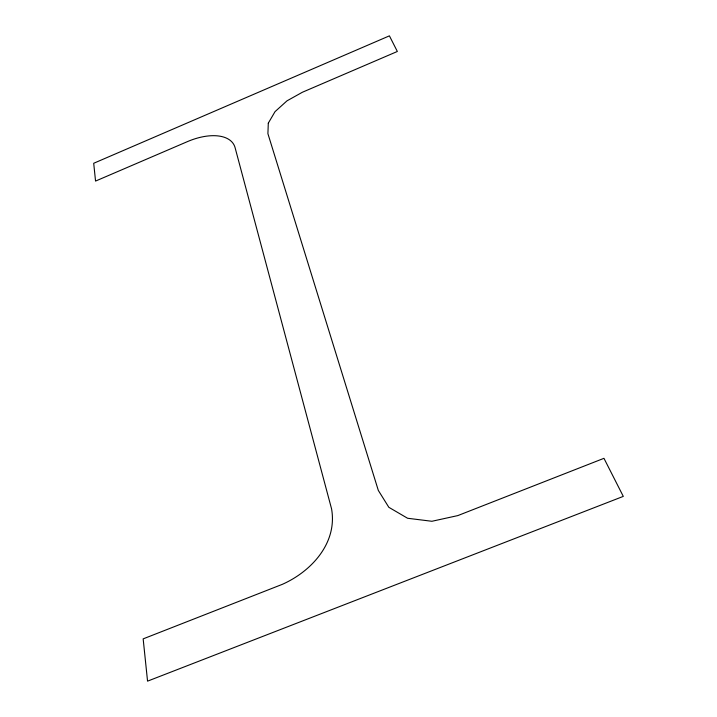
<?xml version="1.0" encoding="UTF-8"?>
<svg xmlns="http://www.w3.org/2000/svg" width="717" height="717" viewBox="0 0 717 717"><rect width="100%" height="100%" fill="white"/><g stroke="black" fill="none" stroke-linecap="round" stroke-linejoin="round"><path stroke-width="1.08" d="M268.301 123.145L267.907 133.667L378.316 490.419L388.838 507.304L407.606 518.266L431.903 521.277L457.805 515.595L603.965 458.324L623.297 496.388L147.55 681.15L143.158 638.874L282.301 584.355C311.528 571.359 337.528 542.975 331.586 508.936L235.095 147.693A46.399 24.817 -27.7 0 0 187.451 141.607L95.549 181.078L93.703 163.279L389.412 35.85L397.343 51.472L302.404 92.242L286.988 100.846L275.032 111.646L268.301 123.145"/></g></svg>
